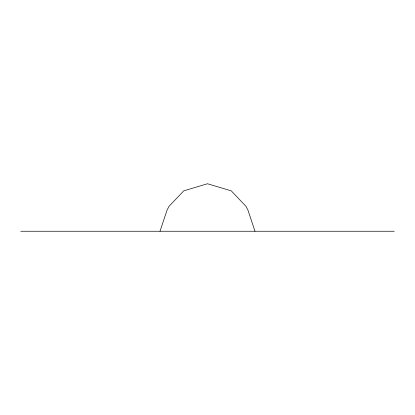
<?xml version="1.0" encoding="UTF-8"?>
<svg xmlns="http://www.w3.org/2000/svg" width="415" height="415" viewBox="0 0 415 415"><rect width="100%" height="100%" fill="white"/><g stroke="black" fill="none" stroke-linecap="round" stroke-linejoin="round"><path stroke-width="0.62" d="M160.003 231.248L167.1 210.006L169.076 206.276L183.752 190.848L207.5 183.752L231.248 190.848L245.924 206.276L247.9 210.006L254.997 231.248M20.75 231.248L394.25 231.248"/></g></svg>
